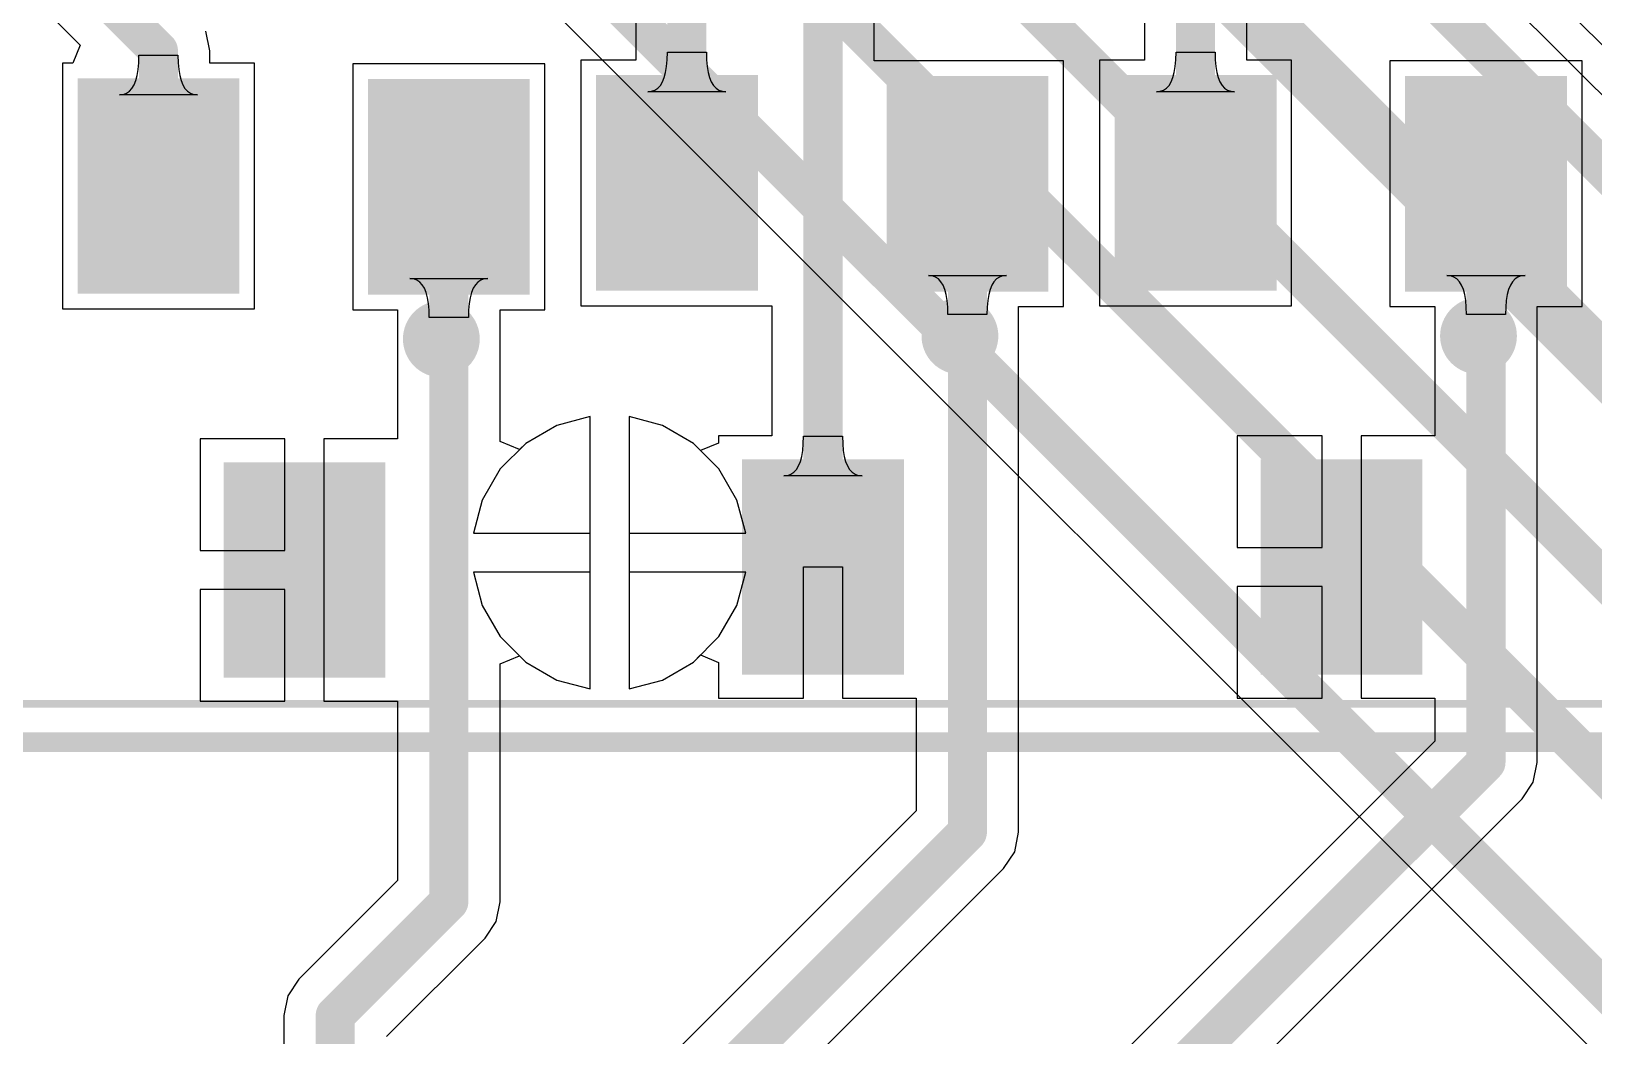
# Model space of a CAD drawing. Header units: inches. Extents: x 1.37 to 4.6, y 1.74 to 5.29.
# Drawn here: x 2.3912 to 2.7915, y 3.7738 to 4.0313 of the extents above; entities that cross this region are included whole.
import ezdxf

# ---------------------------------------------------------------- set-up
doc = ezdxf.new("R2010")
doc.units = ezdxf.units.IN
doc.header["$MEASUREMENT"] = 0
for name, color, linetype in [('BottomLayer', 5, 'Continuous'), ('Mechanical13', 56, 'Continuous'), ('Mechanical15', 56, 'Continuous'), ('TopLayer', 1, 'Continuous'), ('TopOverlay', 2, 'Continuous'), ('TopPaste', 8, 'Continuous'), ('TopSolder', 216, 'Continuous')]:
    doc.layers.add(name, color=color, linetype=linetype)

# ---------------------------------------------------------------- blocks, each defined once
blk = doc.blocks.new('SOT23B_119')
at = {"layer": 'TopLayer'}
for points in [[(-0.05413, 0.07284), (-0.02067, 0.07284), (-0.02067, 0.02559), (-0.05413, 0.02559)], [(0.02027, 0.07262), (0.05373, 0.07262), (0.05373, 0.02538), (0.02027, 0.02538)], [(-0.01673, -0.02559), (0.01673, -0.02559), (0.01673, -0.07284), (-0.01673, -0.07284)]]:
    blk.add_hatch(color=1, dxfattribs=at).paths.add_polyline_path(points)
at = {"layer": 'TopPaste'}
for points in [[(-0.05413, 0.07284), (-0.02067, 0.07284), (-0.02067, 0.02559), (-0.05413, 0.02559)], [(0.02027, 0.07262), (0.05373, 0.07262), (0.05373, 0.02538), (0.02027, 0.02538)], [(-0.01673, -0.02559), (0.01673, -0.02559), (0.01673, -0.07284), (-0.01673, -0.07284)]]:
    blk.add_hatch(color=8, dxfattribs=at).paths.add_polyline_path(points)
at = {"layer": 'TopSolder'}
for points in [[(-0.05813, 0.07684), (-0.01667, 0.07684), (-0.01667, 0.02159), (-0.05813, 0.02159)], [(0.01627, 0.07662), (0.05773, 0.07662), (0.05773, 0.02138), (0.01627, 0.02138)], [(-0.02073, -0.02159), (0.02073, -0.02159), (0.02073, -0.07684), (-0.02073, -0.07684)]]:
    blk.add_hatch(color=216, dxfattribs=at).paths.add_polyline_path(points)
at = {"layer": 'TopOverlay'}
for points, const_width in [([(0.04, 0.01, 1), (0.03016, 0.01, 1)], 0.00984), ([(0.0277, 0.01, 1), (0.03262, 0.01, 1)], 0.00492), ([(0.03754, 0.01, 1), (0.04246, 0.01, 1)], 0.00492)]:
    blk.add_lwpolyline(points, format="xyb", close=True, dxfattribs=dict(at, const_width=const_width))
blk = doc.blocks.new('SOT23B_120')
at = {"layer": 'TopLayer'}
for points in [[(-0.05413, 0.07284), (-0.02067, 0.07284), (-0.02067, 0.02559), (-0.05413, 0.02559)], [(0.02027, 0.07262), (0.05373, 0.07262), (0.05373, 0.02538), (0.02027, 0.02538)], [(-0.01673, -0.02559), (0.01673, -0.02559), (0.01673, -0.07284), (-0.01673, -0.07284)]]:
    blk.add_hatch(color=1, dxfattribs=at).paths.add_polyline_path(points)
at = {"layer": 'TopPaste'}
for points in [[(-0.05413, 0.07284), (-0.02067, 0.07284), (-0.02067, 0.02559), (-0.05413, 0.02559)], [(0.02027, 0.07262), (0.05373, 0.07262), (0.05373, 0.02538), (0.02027, 0.02538)], [(-0.01673, -0.02559), (0.01673, -0.02559), (0.01673, -0.07284), (-0.01673, -0.07284)]]:
    blk.add_hatch(color=8, dxfattribs=at).paths.add_polyline_path(points)
at = {"layer": 'TopSolder'}
for points in [[(-0.05813, 0.07684), (-0.01667, 0.07684), (-0.01667, 0.02159), (-0.05813, 0.02159)], [(0.01627, 0.07662), (0.05773, 0.07662), (0.05773, 0.02138), (0.01627, 0.02138)], [(-0.02073, -0.02159), (0.02073, -0.02159), (0.02073, -0.07684), (-0.02073, -0.07684)]]:
    blk.add_hatch(color=216, dxfattribs=at).paths.add_polyline_path(points)
at = {"layer": 'TopOverlay'}
for points, const_width in [([(0.04, 0.01, 1), (0.03016, 0.01, 1)], 0.00984), ([(0.0277, 0.01, 1), (0.03262, 0.01, 1)], 0.00492), ([(0.03754, 0.01, 1), (0.04246, 0.01, 1)], 0.00492)]:
    blk.add_lwpolyline(points, format="xyb", close=True, dxfattribs=dict(at, const_width=const_width))
blk = doc.blocks.new('SOT23B_121')
at = {"layer": 'TopLayer'}
for points in [[(-0.05413, 0.07284), (-0.02067, 0.07284), (-0.02067, 0.02559), (-0.05413, 0.02559)], [(0.02027, 0.07262), (0.05373, 0.07262), (0.05373, 0.02538), (0.02027, 0.02538)], [(-0.01673, -0.02559), (0.01673, -0.02559), (0.01673, -0.07284), (-0.01673, -0.07284)]]:
    blk.add_hatch(color=1, dxfattribs=at).paths.add_polyline_path(points)
at = {"layer": 'TopPaste'}
for points in [[(-0.05413, 0.07284), (-0.02067, 0.07284), (-0.02067, 0.02559), (-0.05413, 0.02559)], [(0.02027, 0.07262), (0.05373, 0.07262), (0.05373, 0.02538), (0.02027, 0.02538)], [(-0.01673, -0.02559), (0.01673, -0.02559), (0.01673, -0.07284), (-0.01673, -0.07284)]]:
    blk.add_hatch(color=8, dxfattribs=at).paths.add_polyline_path(points)
at = {"layer": 'TopSolder'}
for points in [[(-0.05813, 0.07684), (-0.01667, 0.07684), (-0.01667, 0.02159), (-0.05813, 0.02159)], [(0.01627, 0.07662), (0.05773, 0.07662), (0.05773, 0.02138), (0.01627, 0.02138)], [(-0.02073, -0.02159), (0.02073, -0.02159), (0.02073, -0.07684), (-0.02073, -0.07684)]]:
    blk.add_hatch(color=216, dxfattribs=at).paths.add_polyline_path(points)
at = {"layer": 'TopOverlay'}
for points, const_width in [([(0.04, 0.01, 1), (0.03016, 0.01, 1)], 0.00984), ([(0.0277, 0.01, 1), (0.03262, 0.01, 1)], 0.00492), ([(0.03754, 0.01, 1), (0.04246, 0.01, 1)], 0.00492)]:
    blk.add_lwpolyline(points, format="xyb", close=True, dxfattribs=dict(at, const_width=const_width))
blk = doc.blocks.new('JST_B8B_XH_A_137')
at = {"layer": 'Mechanical13', "const_width": 0.005}
blk.add_lwpolyline([(-0.44094, 0.11319), (0.44094, 0.11319)], dxfattribs=at)
at = {"layer": 'Mechanical15', "const_width": 0.00197}
blk.add_lwpolyline([(-0.45079, 0.12303), (0.45079, 0.12303)], dxfattribs=at)
at = {"layer": 'TopOverlay', "const_width": 0.005}
blk.add_lwpolyline([(-0.44094, 0.11319), (0.44094, 0.11319)], dxfattribs=at)

msp = doc.modelspace()

# ---------------------------------------------------------------- linework, layer by layer
at = {"layer": 'BottomLayer'}
for p, q in [((2.35072, 4.21072), (2.85187, 3.70956)), ((2.99428, 3.81428), (2.69813, 4.11044)), ((2.71072, 4.11072), (2.98572, 3.83572)), ((2.53437, 3.93253), (2.52586, 3.93025)), ((2.53437, 3.90264), (2.53437, 3.93253)), ((2.55288, 3.93025), (2.54437, 3.93253)), ((2.54437, 3.93253), (2.54437, 3.90264)), ((2.52586, 3.93025), (2.51788, 3.92564)), ((2.56086, 3.92564), (2.55288, 3.93025)), ((2.51788, 3.92564), (2.51136, 3.91913)), ((2.56738, 3.91913), (2.56086, 3.92564)), ((2.51136, 3.91913), (2.50675, 3.91115)), ((2.57198, 3.91115), (2.56738, 3.91913)), ((2.50675, 3.91115), (2.50447, 3.90264)), ((2.57426, 3.90264), (2.57198, 3.91115)), ((2.50447, 3.90264), (2.53437, 3.90264)), ((2.54437, 3.90264), (2.57426, 3.90264)), ((2.53437, 3.89264), (2.50447, 3.89264)), ((2.50447, 3.89264), (2.50675, 3.88413)), ((2.53437, 3.86274), (2.53437, 3.89264)), ((2.57426, 3.89264), (2.54437, 3.89264)), ((2.54437, 3.89264), (2.54437, 3.86274)), ((2.57198, 3.88413), (2.57426, 3.89264)), ((2.50675, 3.88413), (2.51136, 3.87615)), ((2.56738, 3.87615), (2.57198, 3.88413)), ((2.51136, 3.87615), (2.51788, 3.86963)), ((2.56086, 3.86963), (2.56738, 3.87615)), ((2.51788, 3.86963), (2.52586, 3.86502)), ((2.55288, 3.86502), (2.56086, 3.86963)), ((2.52586, 3.86502), (2.53437, 3.86274)), ((2.54437, 3.86274), (2.55288, 3.86502))]:
    msp.add_line(p, q, dxfattribs=at)
for points, const_width in [([(2.36, 4.22), (2.865, 3.715)], 0.01), ([(2.48032, 4.20468), (2.92, 3.765)], 0.01), ([(2.46, 4.175), (2.89, 3.745)], 0.01), ([(2.685, 4.105), (2.985, 3.805)], 0.01), ([(2.65, 4.09), (2.95, 3.79)], 0.015)]:
    msp.add_lwpolyline(points, dxfattribs=dict(at, const_width=const_width))
at = {"layer": 'TopLayer'}
for p, q in [((2.34546, 4.08603), (2.40375, 4.02775)), ((2.60715, 4.0237), (2.60715, 4.06068)), ((2.70261, 4.02391), (2.70261, 4.04846)), ((2.67636, 4.04303), (2.67636, 4.02391)), ((2.4369, 4.02629), (2.4359, 4.03131)), ((2.54605, 4.03334), (2.54605, 4.02391)), ((2.40375, 4.02775), (2.40183, 4.02313)), ((2.41857, 4.02149), (2.41872, 4.02321)), ((2.41872, 4.02321), (2.41877, 4.02513)), ((2.41877, 4.02513), (2.42877, 4.02513)), ((2.42877, 4.02513), (2.42882, 4.02321)), ((2.42882, 4.02321), (2.42897, 4.02149)), ((2.4369, 4.02313), (2.4369, 4.02629)), ((2.54605, 4.02391), (2.53202, 4.02391)), ((2.53202, 4.02391), (2.53202, 3.96092)), ((2.55397, 4.02228), (2.55412, 4.024)), ((2.55412, 4.024), (2.55417, 4.02592)), ((2.55417, 4.02592), (2.56417, 4.02592)), ((2.56417, 4.02592), (2.56422, 4.024)), ((2.56422, 4.024), (2.56437, 4.02228)), ((2.65563, 4.0237), (2.60715, 4.0237)), ((2.65563, 3.96071), (2.65563, 4.0237)), ((2.67636, 4.02391), (2.66488, 4.02391)), ((2.66488, 4.02391), (2.66488, 3.96092)), ((2.68428, 4.02228), (2.68443, 4.024)), ((2.68443, 4.024), (2.68448, 4.02592)), ((2.68448, 4.02592), (2.69448, 4.02592)), ((2.69448, 4.02592), (2.69453, 4.024)), ((2.69453, 4.024), (2.69468, 4.02228)), ((2.71409, 4.02391), (2.70261, 4.02391)), ((2.71409, 3.96092), (2.71409, 4.02391)), ((2.78849, 4.0237), (2.73928, 4.0237)), ((2.73928, 4.0237), (2.73928, 3.96071)), ((2.78849, 3.96071), (2.78849, 4.0237)), ((2.40183, 4.02313), (2.39916, 4.02313)), ((2.39916, 4.02313), (2.39916, 3.96013)), ((2.41797, 4.01866), (2.41832, 4.01997)), ((2.41832, 4.01997), (2.41857, 4.02149)), ((2.42897, 4.02149), (2.42922, 4.01997)), ((2.42922, 4.01997), (2.42957, 4.01866)), ((2.44838, 4.02313), (2.4369, 4.02313)), ((2.44838, 3.96013), (2.44838, 4.02313)), ((2.52278, 4.02291), (2.47356, 4.02291)), ((2.47356, 4.02291), (2.47356, 3.95992)), ((2.52278, 3.95992), (2.52278, 4.02291)), ((2.55292, 4.01833), (2.55337, 4.01944)), ((2.55337, 4.01944), (2.55372, 4.02076)), ((2.55372, 4.02076), (2.55397, 4.02228)), ((2.56437, 4.02228), (2.56462, 4.02076)), ((2.56462, 4.02076), (2.56497, 4.01944)), ((2.56497, 4.01944), (2.56542, 4.01833)), ((2.68323, 4.01833), (2.68368, 4.01944)), ((2.68368, 4.01944), (2.68403, 4.02076)), ((2.68403, 4.02076), (2.68428, 4.02228)), ((2.69468, 4.02228), (2.69493, 4.02076)), ((2.69493, 4.02076), (2.69528, 4.01944)), ((2.69528, 4.01944), (2.69573, 4.01833)), ((2.41472, 4.01511), (2.41557, 4.01542)), ((2.41557, 4.01542), (2.41632, 4.01592)), ((2.41632, 4.01592), (2.41697, 4.01663)), ((2.41697, 4.01663), (2.41752, 4.01754)), ((2.41752, 4.01754), (2.41797, 4.01866)), ((2.42957, 4.01866), (2.43002, 4.01754)), ((2.43002, 4.01754), (2.43057, 4.01663)), ((2.43057, 4.01663), (2.43122, 4.01592)), ((2.43122, 4.01592), (2.43197, 4.01542)), ((2.43197, 4.01542), (2.43282, 4.01511)), ((2.54917, 4.0158), (2.55012, 4.0159)), ((2.56917, 4.0158), (2.54917, 4.0158)), ((2.55012, 4.0159), (2.55097, 4.0162)), ((2.55097, 4.0162), (2.55172, 4.01671)), ((2.55172, 4.01671), (2.55237, 4.01742)), ((2.55237, 4.01742), (2.55292, 4.01833)), ((2.56542, 4.01833), (2.56597, 4.01742)), ((2.56597, 4.01742), (2.56662, 4.01671)), ((2.56662, 4.01671), (2.56737, 4.0162)), ((2.56737, 4.0162), (2.56822, 4.0159)), ((2.56822, 4.0159), (2.56917, 4.0158)), ((2.67948, 4.0158), (2.68043, 4.0159)), ((2.69948, 4.0158), (2.67948, 4.0158)), ((2.68043, 4.0159), (2.68128, 4.0162)), ((2.68128, 4.0162), (2.68203, 4.01671)), ((2.68203, 4.01671), (2.68268, 4.01742)), ((2.68268, 4.01742), (2.68323, 4.01833)), ((2.69573, 4.01833), (2.69628, 4.01742)), ((2.69628, 4.01742), (2.69693, 4.01671)), ((2.69693, 4.01671), (2.69768, 4.0162)), ((2.69768, 4.0162), (2.69853, 4.0159)), ((2.69853, 4.0159), (2.69948, 4.0158)), ((2.41377, 4.01501), (2.41472, 4.01511)), ((2.43377, 4.01501), (2.41377, 4.01501)), ((2.43282, 4.01511), (2.43377, 4.01501)), ((2.48912, 3.96781), (2.48817, 3.96791)), ((2.48817, 3.96791), (2.50817, 3.96791)), ((2.48997, 3.96751), (2.48912, 3.96781)), ((2.49072, 3.96701), (2.48997, 3.96751)), ((2.50637, 3.96751), (2.50562, 3.96701)), ((2.50722, 3.96781), (2.50637, 3.96751)), ((2.50817, 3.96791), (2.50722, 3.96781)), ((2.62198, 3.9686), (2.62103, 3.9687)), ((2.62103, 3.9687), (2.64103, 3.9687)), ((2.62283, 3.9683), (2.62198, 3.9686)), ((2.62358, 3.9678), (2.62283, 3.9683)), ((2.62423, 3.9671), (2.62358, 3.9678)), ((2.63848, 3.9678), (2.63783, 3.9671)), ((2.63923, 3.9683), (2.63848, 3.9678)), ((2.64008, 3.9686), (2.63923, 3.9683)), ((2.64103, 3.9687), (2.64008, 3.9686)), ((2.75484, 3.9686), (2.75389, 3.9687)), ((2.75389, 3.9687), (2.77389, 3.9687)), ((2.75569, 3.9683), (2.75484, 3.9686)), ((2.75644, 3.9678), (2.75569, 3.9683)), ((2.75709, 3.9671), (2.75644, 3.9678)), ((2.77134, 3.9678), (2.77069, 3.9671)), ((2.77209, 3.9683), (2.77134, 3.9678)), ((2.77294, 3.9686), (2.77209, 3.9683)), ((2.77389, 3.9687), (2.77294, 3.9686)), ((2.49137, 3.96631), (2.49072, 3.96701)), ((2.49192, 3.96541), (2.49137, 3.96631)), ((2.49237, 3.96431), (2.49192, 3.96541)), ((2.49272, 3.96301), (2.49237, 3.96431)), ((2.50397, 3.96431), (2.50362, 3.96301)), ((2.50442, 3.96541), (2.50397, 3.96431)), ((2.50497, 3.96631), (2.50442, 3.96541)), ((2.50562, 3.96701), (2.50497, 3.96631)), ((2.62478, 3.9662), (2.62423, 3.9671)), ((2.62523, 3.9651), (2.62478, 3.9662)), ((2.62558, 3.9638), (2.62523, 3.9651)), ((2.62583, 3.9623), (2.62558, 3.9638)), ((2.63648, 3.9638), (2.63623, 3.9623)), ((2.63683, 3.9651), (2.63648, 3.9638)), ((2.63728, 3.9662), (2.63683, 3.9651)), ((2.63783, 3.9671), (2.63728, 3.9662)), ((2.75764, 3.9662), (2.75709, 3.9671)), ((2.75809, 3.9651), (2.75764, 3.9662)), ((2.75844, 3.9638), (2.75809, 3.9651)), ((2.75869, 3.9623), (2.75844, 3.9638)), ((2.76934, 3.9638), (2.76909, 3.9623)), ((2.76969, 3.9651), (2.76934, 3.9638)), ((2.77014, 3.9662), (2.76969, 3.9651)), ((2.77069, 3.9671), (2.77014, 3.9662)), ((2.39916, 3.96013), (2.44838, 3.96013)), ((2.47356, 3.95992), (2.48504, 3.95992)), ((2.48504, 3.95992), (2.48504, 3.92683)), ((2.49297, 3.96151), (2.49272, 3.96301)), ((2.49312, 3.95981), (2.49297, 3.96151)), ((2.49317, 3.95791), (2.49312, 3.95981)), ((2.50322, 3.95981), (2.50317, 3.95791)), ((2.50337, 3.96151), (2.50322, 3.95981)), ((2.50362, 3.96301), (2.50337, 3.96151)), ((2.5113, 3.92613), (2.5113, 3.95992)), ((2.5113, 3.95992), (2.52278, 3.95992)), ((2.53202, 3.96092), (2.5809, 3.96092)), ((2.5809, 3.96092), (2.5809, 3.92761)), ((2.62598, 3.9606), (2.62583, 3.9623)), ((2.62603, 3.9587), (2.62598, 3.9606)), ((2.63608, 3.9606), (2.63603, 3.9587)), ((2.63623, 3.9623), (2.63608, 3.9606)), ((2.64415, 3.82603), (2.64415, 3.96071)), ((2.64415, 3.96071), (2.65563, 3.96071)), ((2.66488, 3.96092), (2.71409, 3.96092)), ((2.73928, 3.96071), (2.75076, 3.96071)), ((2.75076, 3.96071), (2.75076, 3.92761)), ((2.75884, 3.9606), (2.75869, 3.9623)), ((2.75889, 3.9587), (2.75884, 3.9606)), ((2.76894, 3.9606), (2.76889, 3.9587)), ((2.76909, 3.9623), (2.76894, 3.9606)), ((2.77701, 3.84389), (2.77701, 3.96071)), ((2.77701, 3.96071), (2.78849, 3.96071)), ((2.50317, 3.95791), (2.49317, 3.95791)), ((2.63603, 3.9587), (2.62603, 3.9587)), ((2.76889, 3.9587), (2.75889, 3.9587)), ((2.53437, 3.93253), (2.52586, 3.93025)), ((2.53437, 3.89764), (2.53437, 3.93253)), ((2.55288, 3.93025), (2.54437, 3.93253)), ((2.54437, 3.93253), (2.54437, 3.89764)), ((2.52586, 3.93025), (2.51788, 3.92564)), ((2.56086, 3.92564), (2.55288, 3.93025)), ((2.5809, 3.92761), (2.5673, 3.92761)), ((2.5673, 3.92761), (2.5673, 3.92574)), ((2.58898, 3.92557), (2.58903, 3.92749)), ((2.58903, 3.92749), (2.59903, 3.92749)), ((2.59903, 3.92749), (2.59908, 3.92557)), ((2.72189, 3.92761), (2.70015, 3.92761)), ((2.70015, 3.92761), (2.70015, 3.89899)), ((2.72189, 3.89899), (2.72189, 3.92761)), ((2.75076, 3.92761), (2.73189, 3.92761)), ((2.73189, 3.92761), (2.73189, 3.89399)), ((2.45617, 3.92683), (2.43444, 3.92683)), ((2.43444, 3.92683), (2.43444, 3.8982)), ((2.45617, 3.8982), (2.45617, 3.92683)), ((2.48504, 3.92683), (2.46617, 3.92683)), ((2.46617, 3.92683), (2.46617, 3.8932)), ((2.5163, 3.92406), (2.5113, 3.92613)), ((2.51788, 3.92564), (2.5163, 3.92406)), ((2.56268, 3.92383), (2.56086, 3.92564)), ((2.5673, 3.92574), (2.56268, 3.92383)), ((2.58858, 3.92233), (2.58883, 3.92385)), ((2.58883, 3.92385), (2.58898, 3.92557)), ((2.59908, 3.92557), (2.59923, 3.92385)), ((2.59923, 3.92385), (2.59948, 3.92233)), ((2.58723, 3.91899), (2.58778, 3.9199)), ((2.58778, 3.9199), (2.58823, 3.92102)), ((2.58823, 3.92102), (2.58858, 3.92233)), ((2.59948, 3.92233), (2.59983, 3.92102)), ((2.59983, 3.92102), (2.60028, 3.9199)), ((2.60028, 3.9199), (2.60083, 3.91899)), ((2.58403, 3.91737), (2.58498, 3.91747)), ((2.60403, 3.91737), (2.58403, 3.91737)), ((2.58498, 3.91747), (2.58583, 3.91778)), ((2.58583, 3.91778), (2.58658, 3.91828)), ((2.58658, 3.91828), (2.58723, 3.91899)), ((2.60083, 3.91899), (2.60148, 3.91828)), ((2.60148, 3.91828), (2.60223, 3.91778)), ((2.60223, 3.91778), (2.60308, 3.91747)), ((2.60308, 3.91747), (2.60403, 3.91737)), ((2.43444, 3.8982), (2.45617, 3.8982)), ((2.53437, 3.86274), (2.53437, 3.89764)), ((2.54437, 3.89764), (2.54437, 3.86274)), ((2.70015, 3.89899), (2.72189, 3.89899)), ((2.46617, 3.8932), (2.46617, 3.85958)), ((2.58903, 3.86037), (2.58903, 3.89399)), ((2.58903, 3.89399), (2.59903, 3.89399)), ((2.59903, 3.89399), (2.59903, 3.86037)), ((2.73189, 3.89399), (2.73189, 3.86037)), ((2.45617, 3.8882), (2.43444, 3.8882)), ((2.43444, 3.8882), (2.43444, 3.85958)), ((2.45617, 3.85958), (2.45617, 3.8882)), ((2.72189, 3.88899), (2.70015, 3.88899)), ((2.70015, 3.88899), (2.70015, 3.86037)), ((2.72189, 3.86037), (2.72189, 3.88899)), ((2.5113, 3.86914), (2.5163, 3.87121)), ((2.5163, 3.87121), (2.51788, 3.86963)), ((2.56086, 3.86963), (2.56268, 3.87145)), ((2.56268, 3.87145), (2.5673, 3.86953)), ((2.5113, 3.80817), (2.5113, 3.86914)), ((2.51788, 3.86963), (2.52586, 3.86502)), ((2.55288, 3.86502), (2.56086, 3.86963)), ((2.5673, 3.86953), (2.5673, 3.86037)), ((2.52586, 3.86502), (2.53437, 3.86274)), ((2.54437, 3.86274), (2.55288, 3.86502)), ((2.43444, 3.85958), (2.45617, 3.85958)), ((2.46617, 3.85958), (2.48504, 3.85958)), ((2.48504, 3.85958), (2.48504, 3.81361)), ((2.5673, 3.86037), (2.58903, 3.86037)), ((2.59903, 3.86037), (2.6179, 3.86037)), ((2.6179, 3.86037), (2.6179, 3.83147)), ((2.70015, 3.86037), (2.72189, 3.86037)), ((2.73189, 3.86037), (2.75076, 3.86037)), ((2.75076, 3.86037), (2.75076, 3.84932)), ((2.75076, 3.84932), (2.66221, 3.76078)), ((2.77601, 3.83886), (2.77701, 3.84389)), ((2.77317, 3.8346), (2.77601, 3.83886)), ((2.6179, 3.83147), (2.55686, 3.77042)), ((2.68719, 3.74862), (2.77317, 3.8346)), ((2.64316, 3.82101), (2.64415, 3.82603)), ((2.64031, 3.81675), (2.64316, 3.82101)), ((2.58013, 3.75656), (2.64031, 3.81675)), ((2.48504, 3.81361), (2.45978, 3.78834)), ((2.5103, 3.80315), (2.5113, 3.80817)), ((2.50745, 3.79889), (2.5103, 3.80315)), ((2.48218, 3.77362), (2.50745, 3.79889)), ((2.45978, 3.78834), (2.45693, 3.78408)), ((2.45693, 3.78408), (2.45593, 3.77906)), ((2.45593, 3.77906), (2.45593, 3.76148))]:
    msp.add_line(p, q, dxfattribs=at)
at = {"layer": 'TopLayer', "const_width": 0.01}
for points in [[(2.35474, 4.09531), (2.42377, 4.02629)], [(2.59403, 3.89399), (2.59403, 4.06068)], [(2.68948, 3.99242), (2.68948, 4.04846)], [(2.55917, 3.99496), (2.55917, 4.03877)], [(2.42377, 3.99163), (2.42377, 4.02629)], [(2.55663, 3.99242), (2.55917, 3.99496)], [(2.49817, 3.80817), (2.49817, 3.99142)], [(2.63103, 3.82603), (2.63103, 3.9922)], [(2.76389, 3.84389), (2.76389, 3.9922)], [(2.6715, 3.7515), (2.76389, 3.84389)], [(2.56614, 3.76114), (2.63103, 3.82603)], [(2.46906, 3.77906), (2.49817, 3.80817)], [(2.46906, 3.71658), (2.46906, 3.77906)]]:
    msp.add_lwpolyline(points, dxfattribs=at)
at = {"layer": 'TopLayer', "const_width": 0.005}
for points in [[(2.42127, 4.02629, 1), (2.42627, 4.02629, 1)], [(2.42127, 4.02629, 1), (2.42627, 4.02629, 1)], [(2.55667, 3.99496, 1), (2.56167, 3.99496, 1)], [(2.55667, 3.99496, 1), (2.56167, 3.99496, 1)], [(2.42127, 3.99163, 1), (2.42627, 3.99163, 1)], [(2.49567, 3.99142, 1), (2.50067, 3.99142, 1)], [(2.55413, 3.99242, 1), (2.55913, 3.99242, 1)], [(2.62853, 3.9922, 1), (2.63353, 3.9922, 1)], [(2.68698, 3.99242, 1), (2.69198, 3.99242, 1)], [(2.76139, 3.9922, 1), (2.76639, 3.9922, 1)], [(2.59153, 3.89399, 1), (2.59653, 3.89399, 1)], [(2.76139, 3.84389, 1), (2.76639, 3.84389, 1)], [(2.76139, 3.84389, 1), (2.76639, 3.84389, 1)], [(2.62853, 3.82603, 1), (2.63353, 3.82603, 1)], [(2.62853, 3.82603, 1), (2.63353, 3.82603, 1)], [(2.49567, 3.80817, 1), (2.50067, 3.80817, 1)], [(2.49567, 3.80817, 1), (2.50067, 3.80817, 1)], [(2.46656, 3.77906, 1), (2.47156, 3.77906, 1)], [(2.46656, 3.77906, 1), (2.47156, 3.77906, 1)]]:
    msp.add_lwpolyline(points, format="xyb", close=True, dxfattribs=at)

# ---------------------------------------------------------------- block references
for name, p in [('SOT23B_121', (2.46117, 3.94242)), ('SOT23B_120', (2.59403, 3.9432)), ('SOT23B_119', (2.72689, 3.9432)), ('JST_B8B_XH_A_137', (2.4185, 3.7359))]:
    msp.add_blockref(name, p)

doc.saveas('drawing.dxf')
